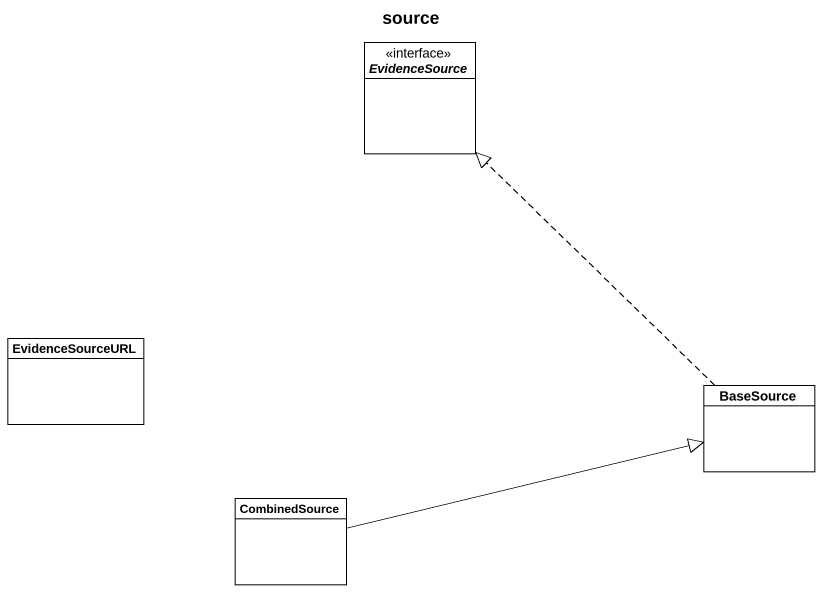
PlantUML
@startuml
title source
hide circle
hide empty members
interface EvidenceSource
class EvidenceSourceURL
class BaseSource
class CombinedSource
BaseSource .up.|> EvidenceSource
CombinedSource -right-|> BaseSource
@enduml
